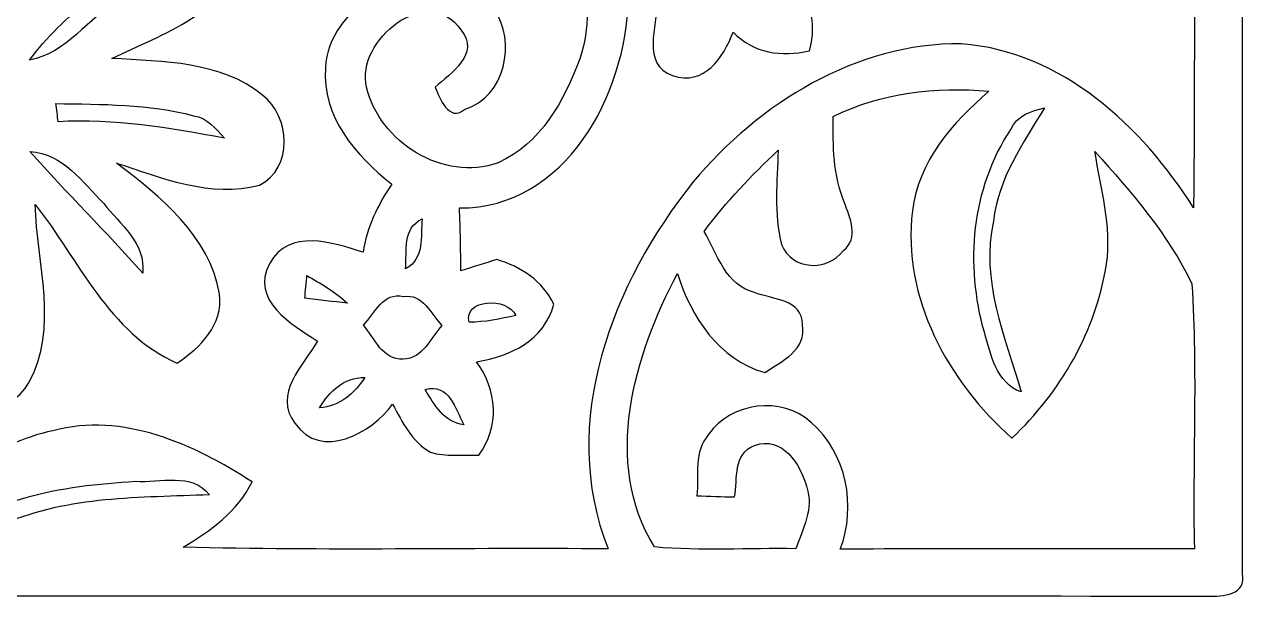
# Model space of a CAD drawing. Header units: centimetres. Extents: x -11.1 to 11.1, y -12.7 to 12.7.
# Drawn here: x 5.688 to 9.874, y -12.683 to -10.717 of the extents above; entities that cross this region are included whole.
import ezdxf

# ---------------------------------------------------------------- set-up
doc = ezdxf.new("R2010")
doc.units = ezdxf.units.CM
doc.header["$MEASUREMENT"] = 0
doc.layers.add('Camada 1', color=7, linetype='Continuous')

msp = doc.modelspace()

# ---------------------------------------------------------------- linework, layer by layer
at = {"layer": 'Camada 1', "color": 156}
for points, knots in [([(2.83739, -1.70003), (3.3842, -1.67252), (3.93312, -1.69545), (4.48098, -1.68804), (4.48098, -1.68804), (6.15032, -1.68768), (7.81967, -1.68804), (9.48937, -1.68768), (9.48937, -1.68768), (9.60931, -1.68945), (9.73101, -1.67781), (9.85025, -1.70215), (9.85025, -1.70215), (9.86613, -2.4391), (9.85237, -3.17712), (9.85697, -3.91478), (9.85697, -3.91478), (9.8566, -6.80895), (9.85767, -9.70314), (9.85626, -12.59733), (9.85626, -12.59733), (9.8739, -12.66895), (9.78605, -12.67812), (9.73807, -12.67424), (9.73807, -12.67424), (7.59777, -12.67283), (5.45711, -12.67388), (3.31681, -12.67354), (3.31681, -12.67354), (3.15701, -12.67178), (2.99614, -12.6827), (2.83739, -12.65977), (2.83739, -12.65977), (2.83562, -9.0064), (2.83562, -5.3534), (2.83739, -1.70003)], [0, 0, 0, 0, 0.1, 0.1, 0.1, 0.1, 0.2, 0.2, 0.2, 0.2, 0.3, 0.3, 0.3, 0.3, 0.4, 0.4, 0.4, 0.4, 0.5, 0.5, 0.5, 0.5, 0.6, 0.6, 0.6, 0.6, 0.7, 0.7, 0.7, 0.7, 0.8, 0.8, 0.8, 0.8, 1, 1, 1, 1]), ([(9.1387, -9.37119), (9.1387, -9.37119), (9.1387, -9.37119), (9.1387, -9.37119), (9.1387, -9.37119), (9.26465, -9.42974), (9.40257, -9.49995), (9.46502, -9.63188), (9.46502, -9.63188), (9.50489, -9.72078), (9.41246, -9.77547), (9.36378, -9.83368), (9.36378, -9.83368), (9.42622, -9.90847), (9.50948, -9.98185), (9.50841, -10.08803), (9.50841, -10.08803), (9.525, -10.27852), (9.3726, -10.43305), (9.21385, -10.51172), (9.21385, -10.51172), (8.94927, -10.65354), (8.618, -10.63837), (8.358, -10.49408), (8.358, -10.49408), (8.34107, -10.50642), (8.30684, -10.53112), (8.28957, -10.54347), (8.28957, -10.54347), (8.37564, -10.60767), (8.40317, -10.70468), (8.37459, -10.80735), (8.37459, -10.80735), (8.27863, -10.82922), (8.18337, -10.81617), (8.11318, -10.74313), (8.11318, -10.74313), (8.08073, -10.83027), (8.01475, -10.9287), (7.90575, -10.89201), (7.90575, -10.89201), (7.79992, -10.85391), (7.85247, -10.72198), (7.85459, -10.64048), (7.85459, -10.64048), (7.82954, -10.63871), (7.7798, -10.63483), (7.75475, -10.63308), (7.75475, -10.63308), (7.74734, -10.95621), (7.54097, -11.34709), (7.17656, -11.34533), (7.17656, -11.34533), (7.18043, -11.41694), (7.18149, -11.48856), (7.18114, -11.56088), (7.18114, -11.56088), (7.22205, -11.54782), (7.26334, -11.53478), (7.30496, -11.52207), (7.30496, -11.52207), (7.38786, -11.54711), (7.46159, -11.5944), (7.50005, -11.67518), (7.50005, -11.67518), (7.46619, -11.79865), (7.35295, -11.85298), (7.23582, -11.87202), (7.23582, -11.87202), (7.30603, -11.96764), (7.31555, -12.09428), (7.24322, -12.192), (7.24322, -12.192), (7.18784, -12.18988), (7.13069, -12.19763), (7.07777, -12.18177), (7.07777, -12.18177), (7.01392, -12.14613), (6.98183, -12.07805), (6.94831, -12.01737), (6.94831, -12.01737), (6.87634, -12.11615), (6.70277, -12.21246), (6.61387, -12.08229), (6.61387, -12.08229), (6.53803, -11.98316), (6.64245, -11.88437), (6.69079, -11.80112), (6.69079, -11.80112), (6.60364, -11.74433), (6.45865, -11.66001), (6.52744, -11.53617), (6.52744, -11.53617), (6.59341, -11.41377), (6.74263, -11.46352), (6.84705, -11.49702), (6.84705, -11.49702), (6.86082, -11.41201), (6.89715, -11.33439), (6.94548, -11.26384), (6.94548, -11.26384), (6.82308, -11.16787), (6.70453, -11.03136), (6.71865, -10.8652), (6.71865, -10.8652), (6.72112, -10.75867), (6.79979, -10.67893), (6.87175, -10.61013), (6.87175, -10.61013), (6.73276, -10.58579), (6.59835, -10.54276), (6.471, -10.48315), (6.471, -10.48315), (6.37329, -10.66977), (6.16761, -10.75019), (5.98733, -10.83344), (5.98733, -10.83344), (6.16267, -10.84403), (6.35916, -10.84262), (6.50275, -10.95869), (6.50275, -10.95869), (6.5987, -11.03277), (6.61, -11.20916), (6.49216, -11.26737), (6.49216, -11.26737), (6.3267, -11.31076), (6.15914, -11.24338), (6.00357, -11.19152), (6.00357, -11.19152), (6.15421, -11.30652), (6.32142, -11.44198), (6.35599, -11.6399), (6.35599, -11.6399), (6.36905, -11.74433), (6.29072, -11.82404), (6.2103, -11.87626), (6.2103, -11.87626), (5.97675, -11.77395), (5.87445, -11.52277), (5.72523, -11.33333), (5.72523, -11.33333), (5.73017, -11.53653), (5.80813, -11.7549), (5.7023, -11.9454), (5.7023, -11.9454), (5.6395, -12.05618), (5.45535, -12.08088), (5.38444, -11.96586), (5.38444, -11.96586), (5.40244, -11.74962), (5.50474, -11.54148), (5.4684, -11.32028), (5.4684, -11.32028), (5.40878, -11.40707), (5.36539, -11.50372), (5.30895, -11.59262), (5.30895, -11.59262), (5.17842, -11.78913), (4.99251, -11.95), (4.77307, -12.03924), (4.77307, -12.03924), (4.99991, -12.08017), (5.18407, -12.23856), (5.28672, -12.44106), (5.28672, -12.44106), (5.41338, -12.28266), (5.58446, -12.15214), (5.78555, -12.10804), (5.78555, -12.10804), (6.0258, -12.04312), (6.26886, -12.15531), (6.46747, -12.28302), (6.46747, -12.28302), (6.41809, -12.38462), (6.32566, -12.45059), (6.23111, -12.50667), (6.23111, -12.50667), (6.71583, -12.51973), (7.2009, -12.50843), (7.68597, -12.51267), (7.68597, -12.51267), (7.51309, -12.08088), (7.70113, -11.59968), (7.97701, -11.25643), (7.97701, -11.25643), (8.20137, -10.9869), (8.53546, -10.77911), (8.89458, -10.78335), (8.89458, -10.78335), (9.23854, -10.8091), (9.51301, -11.06594), (9.6894, -11.34497), (9.6894, -11.34497), (9.69539, -10.62672), (9.68869, -9.90811), (9.69256, -9.18951), (9.69256, -9.18951), (9.5451, -9.33026), (9.33591, -9.37153), (9.1387, -9.37119)], [0, 0, 0, 0, 0.0196078, 0.0196078, 0.0196078, 0.0196078, 0.0392157, 0.0392157, 0.0392157, 0.0392157, 0.0588235, 0.0588235, 0.0588235, 0.0588235, 0.0784314, 0.0784314, 0.0784314, 0.0784314, 0.0980392, 0.0980392, 0.0980392, 0.0980392, 0.1176471, 0.1176471, 0.1176471, 0.1176471, 0.1372549, 0.1372549, 0.1372549, 0.1372549, 0.1568627, 0.1568627, 0.1568627, 0.1568627, 0.1764706, 0.1764706, 0.1764706, 0.1764706, 0.1960784, 0.1960784, 0.1960784, 0.1960784, 0.2156863, 0.2156863, 0.2156863, 0.2156863, 0.2352941, 0.2352941, 0.2352941, 0.2352941, 0.254902, 0.254902, 0.254902, 0.254902, 0.2745098, 0.2745098, 0.2745098, 0.2745098, 0.2941176, 0.2941176, 0.2941176, 0.2941176, 0.3137255, 0.3137255, 0.3137255, 0.3137255, 0.3333333, 0.3333333, 0.3333333, 0.3333333, 0.3529412, 0.3529412, 0.3529412, 0.3529412, 0.372549, 0.372549, 0.372549, 0.372549, 0.3921569, 0.3921569, 0.3921569, 0.3921569, 0.4117647, 0.4117647, 0.4117647, 0.4117647, 0.4313725, 0.4313725, 0.4313725, 0.4313725, 0.4509804, 0.4509804, 0.4509804, 0.4509804, 0.4705882, 0.4705882, 0.4705882, 0.4705882, 0.4901961, 0.4901961, 0.4901961, 0.4901961, 0.5098039, 0.5098039, 0.5098039, 0.5098039, 0.5294118, 0.5294118, 0.5294118, 0.5294118, 0.5490196, 0.5490196, 0.5490196, 0.5490196, 0.5686275, 0.5686275, 0.5686275, 0.5686275, 0.5882353, 0.5882353, 0.5882353, 0.5882353, 0.6078431, 0.6078431, 0.6078431, 0.6078431, 0.627451, 0.627451, 0.627451, 0.627451, 0.6470588, 0.6470588, 0.6470588, 0.6470588, 0.6666667, 0.6666667, 0.6666667, 0.6666667, 0.6862745, 0.6862745, 0.6862745, 0.6862745, 0.7058824, 0.7058824, 0.7058824, 0.7058824, 0.7254902, 0.7254902, 0.7254902, 0.7254902, 0.745098, 0.745098, 0.745098, 0.745098, 0.7647059, 0.7647059, 0.7647059, 0.7647059, 0.7843137, 0.7843137, 0.7843137, 0.7843137, 0.8039216, 0.8039216, 0.8039216, 0.8039216, 0.8235294, 0.8235294, 0.8235294, 0.8235294, 0.8431373, 0.8431373, 0.8431373, 0.8431373, 0.8627451, 0.8627451, 0.8627451, 0.8627451, 0.8823529, 0.8823529, 0.8823529, 0.8823529, 0.9019608, 0.9019608, 0.9019608, 0.9019608, 0.9215686, 0.9215686, 0.9215686, 0.9215686, 0.9411765, 0.9411765, 0.9411765, 0.9411765, 0.9607843, 0.9607843, 0.9607843, 0.9607843, 1, 1, 1, 1]), ([(6.63151, -9.92716), (6.63151, -9.92716), (6.63151, -9.92716), (6.63151, -9.92716), (6.63151, -9.92716), (6.87951, -10.01394), (7.02909, -10.27289), (7.00687, -10.53112), (7.00687, -10.53112), (7.11341, -10.53747), (7.24005, -10.55828), (7.29509, -10.6627), (7.29509, -10.6627), (7.37234, -10.77736), (7.33495, -10.96398), (7.1942, -11.00842), (7.1942, -11.00842), (7.14058, -11.05252), (7.10952, -10.96892), (7.09365, -10.93223), (7.09365, -10.93223), (7.14728, -10.88354), (7.24923, -10.81758), (7.18255, -10.73643), (7.18255, -10.73643), (7.06895, -10.57098), (6.82166, -10.77066), (6.8587, -10.93187), (6.8587, -10.93187), (6.90316, -11.11919), (7.12187, -11.25819), (7.30919, -11.19046), (7.30919, -11.19046), (7.45418, -11.12626), (7.53674, -10.97704), (7.58859, -10.83451), (7.58859, -10.83451), (7.65774, -10.62601), (7.58613, -10.39529), (7.44007, -10.23796), (7.44007, -10.23796), (7.23511, -10.02064), (6.93137, -9.89295), (6.63151, -9.92716)], [0, 0, 0, 0, 0.0833333, 0.0833333, 0.0833333, 0.0833333, 0.1666667, 0.1666667, 0.1666667, 0.1666667, 0.25, 0.25, 0.25, 0.25, 0.3333333, 0.3333333, 0.3333333, 0.3333333, 0.4166667, 0.4166667, 0.4166667, 0.4166667, 0.5, 0.5, 0.5, 0.5, 0.5833333, 0.5833333, 0.5833333, 0.5833333, 0.6666667, 0.6666667, 0.6666667, 0.6666667, 0.75, 0.75, 0.75, 0.75, 0.8333333, 0.8333333, 0.8333333, 0.8333333, 1, 1, 1, 1]), ([(5.70547, -10.83909), (5.70547, -10.83909), (5.70547, -10.83909), (5.70547, -10.83909), (5.70547, -10.83909), (5.83423, -10.81617), (5.90515, -10.6934), (6.01415, -10.63342), (6.01415, -10.63342), (6.06777, -10.58791), (6.16126, -10.56993), (6.16372, -10.48456), (6.16372, -10.48456), (5.98557, -10.56323), (5.82295, -10.6828), (5.70547, -10.83909)], [0, 0, 0, 0, 0.2, 0.2, 0.2, 0.2, 0.4, 0.4, 0.4, 0.4, 0.6, 0.6, 0.6, 0.6, 1, 1, 1, 1]), ([(8.45538, -11.03241), (8.45538, -11.03241), (8.45538, -11.03241), (8.45538, -11.03241), (8.45538, -11.03241), (8.45538, -11.13155), (8.45467, -11.23385), (8.49488, -11.32733), (8.49488, -11.32733), (8.51217, -11.37813), (8.54604, -11.44975), (8.491, -11.49068), (8.491, -11.49068), (8.43526, -11.56441), (8.31566, -11.55946), (8.27863, -11.47056), (8.27863, -11.47056), (8.25253, -11.36473), (8.26487, -11.25502), (8.26735, -11.14777), (8.26735, -11.14777), (8.17633, -11.23421), (8.08918, -11.32487), (8.01441, -11.42541), (8.01441, -11.42541), (8.05744, -11.50231), (8.08955, -11.61133), (8.1869, -11.6346), (8.1869, -11.6346), (8.24547, -11.66035), (8.35235, -11.65577), (8.3506, -11.74503), (8.3506, -11.74503), (8.36719, -11.83216), (8.28038, -11.8685), (8.22184, -11.90907), (8.22184, -11.90907), (8.06238, -11.86249), (7.97065, -11.71963), (7.92268, -11.5697), (7.92268, -11.5697), (7.77558, -11.84945), (7.66514, -12.21598), (7.84401, -12.50597), (7.84401, -12.50597), (8.00452, -12.52114), (8.16645, -12.50879), (8.32801, -12.51232), (8.32801, -12.51232), (8.35201, -12.44494), (8.39045, -12.37368), (8.36541, -12.301), (8.36541, -12.301), (8.34248, -12.2234), (8.28321, -12.12356), (8.1869, -12.15848), (8.1869, -12.15848), (8.11213, -12.18742), (8.13011, -12.27172), (8.11847, -12.33487), (8.11847, -12.33487), (8.07544, -12.33382), (8.03205, -12.3324), (7.98971, -12.33099), (7.98971, -12.33099), (7.99641, -12.26043), (7.97806, -12.17894), (8.02957, -12.12074), (8.02957, -12.12074), (8.10577, -12.00996), (8.28004, -11.98845), (8.38059, -12.07981), (8.38059, -12.07981), (8.50159, -12.18423), (8.53651, -12.36627), (8.48006, -12.51374), (8.48006, -12.51374), (8.884, -12.51091), (9.28792, -12.51267), (9.69186, -12.51267), (9.69186, -12.51267), (9.6855, -12.21069), (9.7028, -11.9073), (9.68375, -11.60568), (9.68375, -11.60568), (9.60261, -11.43528), (9.47632, -11.29135), (9.35143, -11.15201), (9.35143, -11.15201), (9.37119, -11.27865), (9.41034, -11.4067), (9.39129, -11.53688), (9.39129, -11.53688), (9.35636, -11.76548), (9.23466, -11.97504), (9.0678, -12.13343), (9.0678, -12.13343), (8.84977, -11.94082), (8.69068, -11.65294), (8.72701, -11.3552), (8.72701, -11.3552), (8.74642, -11.18658), (8.86529, -11.05288), (8.98842, -10.94598), (8.98842, -10.94598), (8.80533, -10.92904), (8.62083, -10.94987), (8.45538, -11.03241)], [0, 0, 0, 0, 0.0357143, 0.0357143, 0.0357143, 0.0357143, 0.0714286, 0.0714286, 0.0714286, 0.0714286, 0.1071429, 0.1071429, 0.1071429, 0.1071429, 0.1428571, 0.1428571, 0.1428571, 0.1428571, 0.1785714, 0.1785714, 0.1785714, 0.1785714, 0.2142857, 0.2142857, 0.2142857, 0.2142857, 0.25, 0.25, 0.25, 0.25, 0.2857143, 0.2857143, 0.2857143, 0.2857143, 0.3214286, 0.3214286, 0.3214286, 0.3214286, 0.3571429, 0.3571429, 0.3571429, 0.3571429, 0.3928571, 0.3928571, 0.3928571, 0.3928571, 0.4285714, 0.4285714, 0.4285714, 0.4285714, 0.4642857, 0.4642857, 0.4642857, 0.4642857, 0.5, 0.5, 0.5, 0.5, 0.5357143, 0.5357143, 0.5357143, 0.5357143, 0.5714286, 0.5714286, 0.5714286, 0.5714286, 0.6071429, 0.6071429, 0.6071429, 0.6071429, 0.6428571, 0.6428571, 0.6428571, 0.6428571, 0.6785714, 0.6785714, 0.6785714, 0.6785714, 0.7142857, 0.7142857, 0.7142857, 0.7142857, 0.75, 0.75, 0.75, 0.75, 0.7857143, 0.7857143, 0.7857143, 0.7857143, 0.8214286, 0.8214286, 0.8214286, 0.8214286, 0.8571429, 0.8571429, 0.8571429, 0.8571429, 0.8928571, 0.8928571, 0.8928571, 0.8928571, 0.9285714, 0.9285714, 0.9285714, 0.9285714, 1, 1, 1, 1]), ([(5.79613, -10.98797), (5.79613, -10.98797), (5.79613, -10.98797), (5.79613, -10.98797), (5.79613, -10.98797), (5.7979, -11.00349), (5.80178, -11.03453), (5.80354, -11.05005), (5.80354, -11.05005), (5.99581, -11.03948), (6.18489, -11.07122), (6.37329, -11.10614), (6.37329, -11.10614), (6.34223, -11.07439), (6.31331, -11.03558), (6.26674, -11.02959), (6.26674, -11.02959), (6.11328, -10.98902), (5.95347, -10.99078), (5.79613, -10.98797)], [0, 0, 0, 0, 0.1666667, 0.1666667, 0.1666667, 0.1666667, 0.3333333, 0.3333333, 0.3333333, 0.3333333, 0.5, 0.5, 0.5, 0.5, 0.6666667, 0.6666667, 0.6666667, 0.6666667, 1, 1, 1, 1]), ([(9.06426, -11.07617), (9.06426, -11.07617), (9.06426, -11.07617), (9.06426, -11.07617), (9.06426, -11.07617), (8.9288, -11.27865), (8.90798, -11.54007), (8.97325, -11.77113), (8.97325, -11.77113), (8.99653, -11.84839), (9.01276, -11.94364), (9.0992, -11.97539), (9.0992, -11.97539), (9.04416, -11.78594), (8.95809, -11.59087), (9.00499, -11.39013), (9.00499, -11.39013), (9.01946, -11.24444), (9.1066, -11.12414), (9.17857, -11.00208), (9.17857, -11.00208), (9.13306, -11.01407), (9.08437, -11.02888), (9.06426, -11.07617)], [0, 0, 0, 0, 0.1428571, 0.1428571, 0.1428571, 0.1428571, 0.2857143, 0.2857143, 0.2857143, 0.2857143, 0.4285714, 0.4285714, 0.4285714, 0.4285714, 0.5714286, 0.5714286, 0.5714286, 0.5714286, 0.7142857, 0.7142857, 0.7142857, 0.7142857, 1, 1, 1, 1]), ([(5.70723, -11.15201), (5.70723, -11.15201), (5.70723, -11.15201), (5.70723, -11.15201), (5.70723, -11.15201), (5.83247, -11.29347), (5.96759, -11.42683), (6.09316, -11.56828), (6.09316, -11.56828), (6.1034, -11.46668), (6.01591, -11.40107), (5.95948, -11.33016), (5.95948, -11.33016), (5.8868, -11.25714), (5.81976, -11.158), (5.70723, -11.15201)], [0, 0, 0, 0, 0.2, 0.2, 0.2, 0.2, 0.4, 0.4, 0.4, 0.4, 0.6, 0.6, 0.6, 0.6, 1, 1, 1, 1]), ([(6.99275, -11.55347), (6.99275, -11.55347), (6.99275, -11.55347), (6.99275, -11.55347), (6.99275, -11.55347), (7.05731, -11.5189), (7.04427, -11.44305), (7.04885, -11.38273), (7.04885, -11.38273), (6.98112, -11.41552), (6.99769, -11.49278), (6.99275, -11.55347)], [0, 0, 0, 0, 0.25, 0.25, 0.25, 0.25, 0.5, 0.5, 0.5, 0.5, 1, 1, 1, 1]), ([(6.65514, -11.57676), (6.65514, -11.57676), (6.65514, -11.57676), (6.65514, -11.57676), (6.65514, -11.57676), (6.65339, -11.59615), (6.64951, -11.6346), (6.64774, -11.65401), (6.64774, -11.65401), (6.69607, -11.66035), (6.74441, -11.666), (6.79343, -11.67129), (6.79343, -11.67129), (6.75181, -11.63319), (6.70348, -11.60426), (6.65514, -11.57676)], [0, 0, 0, 0, 0.2, 0.2, 0.2, 0.2, 0.4, 0.4, 0.4, 0.4, 0.6, 0.6, 0.6, 0.6, 1, 1, 1, 1]), ([(6.84883, -11.74644), (6.84883, -11.74644), (6.84883, -11.74644), (6.84883, -11.74644), (6.84883, -11.74644), (6.88657, -11.79125), (6.91268, -11.86602), (6.98465, -11.86285), (6.98465, -11.86285), (7.05202, -11.86215), (7.07813, -11.78947), (7.11658, -11.7475), (7.11658, -11.7475), (7.07813, -11.70798), (7.05202, -11.63708), (6.985, -11.64872), (6.985, -11.64872), (6.91515, -11.63214), (6.88764, -11.70586), (6.84883, -11.74644)], [0, 0, 0, 0, 0.1666667, 0.1666667, 0.1666667, 0.1666667, 0.3333333, 0.3333333, 0.3333333, 0.3333333, 0.5, 0.5, 0.5, 0.5, 0.6666667, 0.6666667, 0.6666667, 0.6666667, 1, 1, 1, 1]), ([(7.21006, -11.73621), (7.21006, -11.73621), (7.21006, -11.73621), (7.21006, -11.73621), (7.21006, -11.73621), (7.26405, -11.73726), (7.31697, -11.72457), (7.37022, -11.71397), (7.37022, -11.71397), (7.34094, -11.64695), (7.18889, -11.6586), (7.21006, -11.73621)], [0, 0, 0, 0, 0.25, 0.25, 0.25, 0.25, 0.5, 0.5, 0.5, 0.5, 1, 1, 1, 1]), ([(6.69783, -12.02972), (6.69783, -12.02972), (6.69783, -12.02972), (6.69783, -12.02972), (6.69783, -12.02972), (6.76733, -12.02513), (6.81636, -11.98104), (6.85305, -11.926), (6.85305, -11.926), (6.78074, -11.92459), (6.73311, -11.97327), (6.69783, -12.02972)], [0, 0, 0, 0, 0.25, 0.25, 0.25, 0.25, 0.5, 0.5, 0.5, 0.5, 1, 1, 1, 1]), ([(7.05908, -11.96693), (7.05908, -11.96693), (7.05908, -11.96693), (7.05908, -11.96693), (7.05908, -11.96693), (7.09188, -12.01844), (7.12364, -12.08017), (7.19208, -12.08758), (7.19208, -12.08758), (7.16138, -12.03184), (7.14268, -11.94505), (7.05908, -11.96693)], [0, 0, 0, 0, 0.25, 0.25, 0.25, 0.25, 0.5, 0.5, 0.5, 0.5, 1, 1, 1, 1]), ([(5.36397, -12.53842), (5.36397, -12.53842), (5.36397, -12.53842), (5.36397, -12.53842), (5.36397, -12.53842), (5.45923, -12.52889), (5.53261, -12.46152), (5.61869, -12.42694), (5.61869, -12.42694), (5.84022, -12.33134), (6.08507, -12.33769), (6.32107, -12.32746), (6.32107, -12.32746), (6.26145, -12.2495), (6.15173, -12.28653), (6.06812, -12.28124), (6.06812, -12.28124), (5.81942, -12.29676), (5.53366, -12.33416), (5.36397, -12.53842)], [0, 0, 0, 0, 0.1666667, 0.1666667, 0.1666667, 0.1666667, 0.3333333, 0.3333333, 0.3333333, 0.3333333, 0.5, 0.5, 0.5, 0.5, 0.6666667, 0.6666667, 0.6666667, 0.6666667, 1, 1, 1, 1])]:
    msp.add_open_spline(points, degree=3, knots=knots, dxfattribs=at)

doc.saveas('drawing.dxf')
